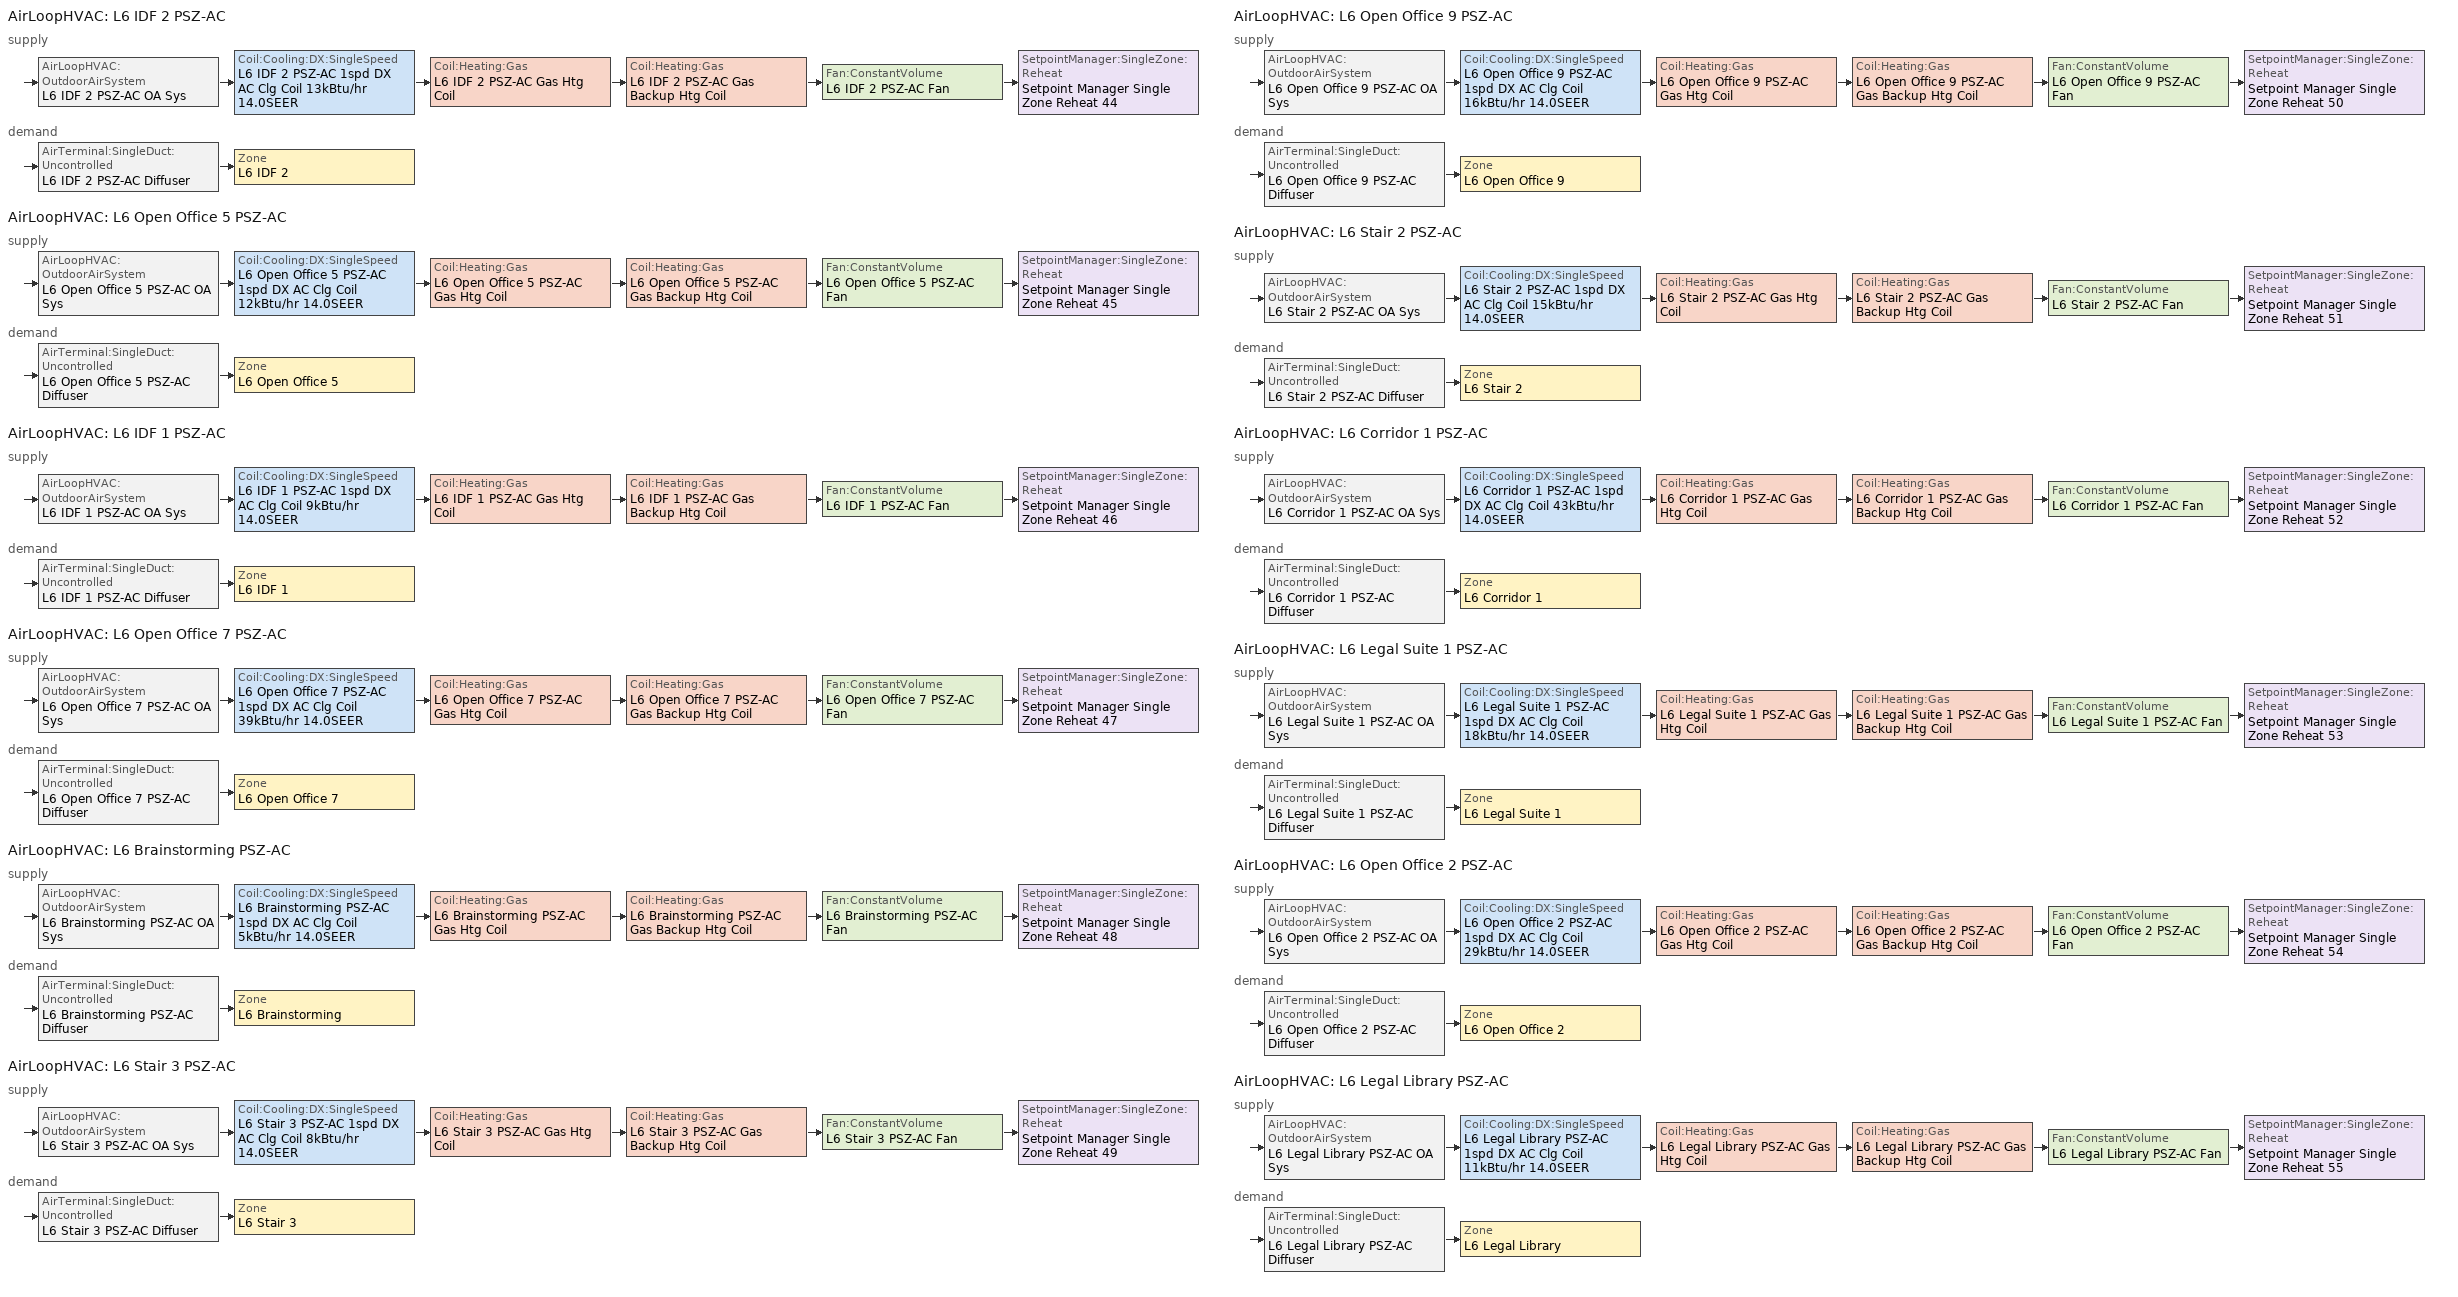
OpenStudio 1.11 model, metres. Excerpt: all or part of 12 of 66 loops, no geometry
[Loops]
AirLoopHVAC 'L6 IDF 2 PSZ-AC'
 supply: AirLoopHVAC:OutdoorAirSystem 'L6 IDF 2 PSZ-AC OA Sys' > Coil:Cooling:DX:SingleSpeed 'L6 IDF 2 PSZ-AC 1spd DX AC Clg Coil 13kBtu/hr 14.0SEER' > Coil:Heating:Gas 'L6 IDF 2 PSZ-AC Gas Htg Coil' > Coil:Heating:Gas 'L6 IDF 2 PSZ-AC Gas Backup Htg Coil' > Fan:ConstantVolume 'L6 IDF 2 PSZ-AC Fan' > SetpointManager:SingleZone:Reheat 'Setpoint Manager Single Zone Reheat 44'
 demand: AirTerminal:SingleDuct:Uncontrolled 'L6 IDF 2 PSZ-AC Diffuser' > Zone 'L6 IDF 2'
AirLoopHVAC 'L6 Open Office 5 PSZ-AC'
 supply: AirLoopHVAC:OutdoorAirSystem 'L6 Open Office 5 PSZ-AC OA Sys' > Coil:Cooling:DX:SingleSpeed 'L6 Open Office 5 PSZ-AC 1spd DX AC Clg Coil 12kBtu/hr 14.0SEER' > Coil:Heating:Gas 'L6 Open Office 5 PSZ-AC Gas Htg Coil' > Coil:Heating:Gas 'L6 Open Office 5 PSZ-AC Gas Backup Htg Coil' > Fan:ConstantVolume 'L6 Open Office 5 PSZ-AC Fan' > SetpointManager:SingleZone:Reheat 'Setpoint Manager Single Zone Reheat 45'
 demand: AirTerminal:SingleDuct:Uncontrolled 'L6 Open Office 5 PSZ-AC Diffuser' > Zone 'L6 Open Office 5'
AirLoopHVAC 'L6 IDF 1 PSZ-AC'
 supply: AirLoopHVAC:OutdoorAirSystem 'L6 IDF 1 PSZ-AC OA Sys' > Coil:Cooling:DX:SingleSpeed 'L6 IDF 1 PSZ-AC 1spd DX AC Clg Coil 9kBtu/hr 14.0SEER' > Coil:Heating:Gas 'L6 IDF 1 PSZ-AC Gas Htg Coil' > Coil:Heating:Gas 'L6 IDF 1 PSZ-AC Gas Backup Htg Coil' > Fan:ConstantVolume 'L6 IDF 1 PSZ-AC Fan' > SetpointManager:SingleZone:Reheat 'Setpoint Manager Single Zone Reheat 46'
 demand: AirTerminal:SingleDuct:Uncontrolled 'L6 IDF 1 PSZ-AC Diffuser' > Zone 'L6 IDF 1'
AirLoopHVAC 'L6 Open Office 7 PSZ-AC'
 supply: AirLoopHVAC:OutdoorAirSystem 'L6 Open Office 7 PSZ-AC OA Sys' > Coil:Cooling:DX:SingleSpeed 'L6 Open Office 7 PSZ-AC 1spd DX AC Clg Coil 39kBtu/hr 14.0SEER' > Coil:Heating:Gas 'L6 Open Office 7 PSZ-AC Gas Htg Coil' > Coil:Heating:Gas 'L6 Open Office 7 PSZ-AC Gas Backup Htg Coil' > Fan:ConstantVolume 'L6 Open Office 7 PSZ-AC Fan' > SetpointManager:SingleZone:Reheat 'Setpoint Manager Single Zone Reheat 47'
 demand: AirTerminal:SingleDuct:Uncontrolled 'L6 Open Office 7 PSZ-AC Diffuser' > Zone 'L6 Open Office 7'
AirLoopHVAC 'L6 Brainstorming PSZ-AC'
 supply: AirLoopHVAC:OutdoorAirSystem 'L6 Brainstorming PSZ-AC OA Sys' > Coil:Cooling:DX:SingleSpeed 'L6 Brainstorming PSZ-AC 1spd DX AC Clg Coil 5kBtu/hr 14.0SEER' > Coil:Heating:Gas 'L6 Brainstorming PSZ-AC Gas Htg Coil' > Coil:Heating:Gas 'L6 Brainstorming PSZ-AC Gas Backup Htg Coil' > Fan:ConstantVolume 'L6 Brainstorming PSZ-AC Fan' > SetpointManager:SingleZone:Reheat 'Setpoint Manager Single Zone Reheat 48'
 demand: AirTerminal:SingleDuct:Uncontrolled 'L6 Brainstorming PSZ-AC Diffuser' > Zone 'L6 Brainstorming'
AirLoopHVAC 'L6 Stair 3 PSZ-AC'
 supply: AirLoopHVAC:OutdoorAirSystem 'L6 Stair 3 PSZ-AC OA Sys' > Coil:Cooling:DX:SingleSpeed 'L6 Stair 3 PSZ-AC 1spd DX AC Clg Coil 8kBtu/hr 14.0SEER' > Coil:Heating:Gas 'L6 Stair 3 PSZ-AC Gas Htg Coil' > Coil:Heating:Gas 'L6 Stair 3 PSZ-AC Gas Backup Htg Coil' > Fan:ConstantVolume 'L6 Stair 3 PSZ-AC Fan' > SetpointManager:SingleZone:Reheat 'Setpoint Manager Single Zone Reheat 49'
 demand: AirTerminal:SingleDuct:Uncontrolled 'L6 Stair 3 PSZ-AC Diffuser' > Zone 'L6 Stair 3'
AirLoopHVAC 'L6 Open Office 9 PSZ-AC'
 supply: AirLoopHVAC:OutdoorAirSystem 'L6 Open Office 9 PSZ-AC OA Sys' > Coil:Cooling:DX:SingleSpeed 'L6 Open Office 9 PSZ-AC 1spd DX AC Clg Coil 16kBtu/hr 14.0SEER' > Coil:Heating:Gas 'L6 Open Office 9 PSZ-AC Gas Htg Coil' > Coil:Heating:Gas 'L6 Open Office 9 PSZ-AC Gas Backup Htg Coil' > Fan:ConstantVolume 'L6 Open Office 9 PSZ-AC Fan' > SetpointManager:SingleZone:Reheat 'Setpoint Manager Single Zone Reheat 50'
 demand: AirTerminal:SingleDuct:Uncontrolled 'L6 Open Office 9 PSZ-AC Diffuser' > Zone 'L6 Open Office 9'
AirLoopHVAC 'L6 Stair 2 PSZ-AC'
 supply: AirLoopHVAC:OutdoorAirSystem 'L6 Stair 2 PSZ-AC OA Sys' > Coil:Cooling:DX:SingleSpeed 'L6 Stair 2 PSZ-AC 1spd DX AC Clg Coil 15kBtu/hr 14.0SEER' > Coil:Heating:Gas 'L6 Stair 2 PSZ-AC Gas Htg Coil' > Coil:Heating:Gas 'L6 Stair 2 PSZ-AC Gas Backup Htg Coil' > Fan:ConstantVolume 'L6 Stair 2 PSZ-AC Fan' > SetpointManager:SingleZone:Reheat 'Setpoint Manager Single Zone Reheat 51'
 demand: AirTerminal:SingleDuct:Uncontrolled 'L6 Stair 2 PSZ-AC Diffuser' > Zone 'L6 Stair 2'
AirLoopHVAC 'L6 Corridor 1 PSZ-AC'
 supply: AirLoopHVAC:OutdoorAirSystem 'L6 Corridor 1 PSZ-AC OA Sys' > Coil:Cooling:DX:SingleSpeed 'L6 Corridor 1 PSZ-AC 1spd DX AC Clg Coil 43kBtu/hr 14.0SEER' > Coil:Heating:Gas 'L6 Corridor 1 PSZ-AC Gas Htg Coil' > Coil:Heating:Gas 'L6 Corridor 1 PSZ-AC Gas Backup Htg Coil' > Fan:ConstantVolume 'L6 Corridor 1 PSZ-AC Fan' > SetpointManager:SingleZone:Reheat 'Setpoint Manager Single Zone Reheat 52'
 demand: AirTerminal:SingleDuct:Uncontrolled 'L6 Corridor 1 PSZ-AC Diffuser' > Zone 'L6 Corridor 1'
AirLoopHVAC 'L6 Legal Suite 1 PSZ-AC'
 supply: AirLoopHVAC:OutdoorAirSystem 'L6 Legal Suite 1 PSZ-AC OA Sys' > Coil:Cooling:DX:SingleSpeed 'L6 Legal Suite 1 PSZ-AC 1spd DX AC Clg Coil 18kBtu/hr 14.0SEER' > Coil:Heating:Gas 'L6 Legal Suite 1 PSZ-AC Gas Htg Coil' > Coil:Heating:Gas 'L6 Legal Suite 1 PSZ-AC Gas Backup Htg Coil' > Fan:ConstantVolume 'L6 Legal Suite 1 PSZ-AC Fan' > SetpointManager:SingleZone:Reheat 'Setpoint Manager Single Zone Reheat 53'
 demand: AirTerminal:SingleDuct:Uncontrolled 'L6 Legal Suite 1 PSZ-AC Diffuser' > Zone 'L6 Legal Suite 1'
AirLoopHVAC 'L6 Open Office 2 PSZ-AC'
 supply: AirLoopHVAC:OutdoorAirSystem 'L6 Open Office 2 PSZ-AC OA Sys' > Coil:Cooling:DX:SingleSpeed 'L6 Open Office 2 PSZ-AC 1spd DX AC Clg Coil 29kBtu/hr 14.0SEER' > Coil:Heating:Gas 'L6 Open Office 2 PSZ-AC Gas Htg Coil' > Coil:Heating:Gas 'L6 Open Office 2 PSZ-AC Gas Backup Htg Coil' > Fan:ConstantVolume 'L6 Open Office 2 PSZ-AC Fan' > SetpointManager:SingleZone:Reheat 'Setpoint Manager Single Zone Reheat 54'
 demand: AirTerminal:SingleDuct:Uncontrolled 'L6 Open Office 2 PSZ-AC Diffuser' > Zone 'L6 Open Office 2'
AirLoopHVAC 'L6 Legal Library PSZ-AC'
 supply: AirLoopHVAC:OutdoorAirSystem 'L6 Legal Library PSZ-AC OA Sys' > Coil:Cooling:DX:SingleSpeed 'L6 Legal Library PSZ-AC 1spd DX AC Clg Coil 11kBtu/hr 14.0SEER' > Coil:Heating:Gas 'L6 Legal Library PSZ-AC Gas Htg Coil' > Coil:Heating:Gas 'L6 Legal Library PSZ-AC Gas Backup Htg Coil' > Fan:ConstantVolume 'L6 Legal Library PSZ-AC Fan' > SetpointManager:SingleZone:Reheat 'Setpoint Manager Single Zone Reheat 55'
 demand: AirTerminal:SingleDuct:Uncontrolled 'L6 Legal Library PSZ-AC Diffuser' > Zone 'L6 Legal Library'
[Sizing:Zone] Zone Cooling Design Supply Air Temperature Input Method=SupplyAirTemperature; Zone Cooling Design Supply Air Temperature {C}=12.8; Zone Cooling Design Supply Air Temperature Difference {deltaC}=11.11; Zone Heating Design Supply Air Temperature Input Method=SupplyAirTemperature; Zone Heating Design Supply Air Temperature {C}=40; Zone Heating Design Supply Air Temperature Difference {deltaC}=11.11; Zone Cooling Design Supply Air Humidity Ratio {kg-H2O/kg-air}=0.0085; Zone Heating Design Supply Air Humidity Ratio {kg-H2O/kg-air}=0.008; Cooling Design Air Flow Method=DesignDay; Heating Design Air Flow Method=DesignDay; Account for Dedicated Outdoor Air System=No; Dedicated Outdoor Air System Control Strategy=NeutralSupplyAir; Dedicated Outdoor Air Low Setpoint Temperature for Design {C}=Autosize; Dedicated Outdoor Air High Setpoint Temperature for Design {C}=Autosize
L6 Open Office 9; L6 Stair 3; L6 IDF 2; L6 Stair 2; L6 IDF 1; L6 Open Office 2; L6 Open Office 5; L6 Brainstorming; L6 Open Office 7; L6 Legal Library; L6 Legal Suite 1; L6 Corridor 1
[Zone equipment]
L6 Open Office 9: L6 Open Office 9 PSZ-AC Diffuser
L6 Stair 3: L6 Stair 3 PSZ-AC Diffuser
L6 IDF 2: L6 IDF 2 PSZ-AC Diffuser
L6 Stair 2: L6 Stair 2 PSZ-AC Diffuser
L6 IDF 1: L6 IDF 1 PSZ-AC Diffuser
L6 Open Office 2: L6 Open Office 2 PSZ-AC Diffuser
L6 Open Office 5: L6 Open Office 5 PSZ-AC Diffuser
L6 Brainstorming: L6 Brainstorming PSZ-AC Diffuser
L6 Open Office 7: L6 Open Office 7 PSZ-AC Diffuser
L6 Legal Library: L6 Legal Library PSZ-AC Diffuser
L6 Legal Suite 1: L6 Legal Suite 1 PSZ-AC Diffuser
L6 Corridor 1: L6 Corridor 1 PSZ-AC Diffuser
[AirLoopHVAC] Design Supply Air Flow Rate {m3/s}=AutoSize
Name | Availability Schedule | Availability Manager
L6 IDF 2 PSZ-AC | Always On Discrete | Availability Manager Night Cycle 51
L6 Open Office 5 PSZ-AC | Always On Discrete | Availability Manager Night Cycle 52
L6 IDF 1 PSZ-AC | Always On Discrete | Availability Manager Night Cycle 53
L6 Open Office 7 PSZ-AC | L6 Open Office 7 PSZ-AC Occ Sch | Availability Manager Night Cycle 54
L6 Brainstorming PSZ-AC | Always On Discrete | Availability Manager Night Cycle 55
L6 Stair 3 PSZ-AC | Always On Discrete | Availability Manager Night Cycle 56
L6 Open Office 9 PSZ-AC | L6 Open Office 9 PSZ-AC Occ Sch | Availability Manager Night Cycle 57
L6 Stair 2 PSZ-AC | L6 Stair 2 PSZ-AC Occ Sch | Availability Manager Night Cycle 58
L6 Corridor 1 PSZ-AC | L6 Corridor 1 PSZ-AC Occ Sch | Availability Manager Night Cycle 59
L6 Legal Suite 1 PSZ-AC | L6 Legal Suite 1 PSZ-AC Occ Sch | Availability Manager Night Cycle 60
L6 Open Office 2 PSZ-AC | L6 Open Office 2 PSZ-AC Occ Sch | Availability Manager Night Cycle 61
L6 Legal Library PSZ-AC | Always On Discrete | Availability Manager Night Cycle 62
[Sizing:System] Type of Load to Size On=Sensible; Design Outdoor Air Flow Rate {m3/s}=Autosize; Minimum System Air Flow Ratio=1; Preheat Design Temperature {C}=7; Preheat Design Humidity Ratio {kg-H2O/kg-Air}=0.008; Precool Design Temperature {C}=12.8; Precool Design Humidity Ratio {kg-H2O/kg-Air}=0.008; Central Cooling Design Supply Air Temperature {C}=12.8; Central Heating Design Supply Air Temperature {C}=40; Sizing Option=Coincident; 100% Outdoor Air in Cooling=No; 100% Outdoor Air in Heating=No; Central Cooling Design Supply Air Humidity Ratio {kg-H2O/kg-Air}=0.0085; Central Heating Design Supply Air Humidity Ratio {kg-H2O/kg-Air}=0.008; Cooling Design Air Flow Method=DesignDay; Cooling Design Air Flow Rate {m3/s}=0; Heating Design Air Flow Method=DesignDay; Heating Design Air Flow Rate {m3/s}=0; System Outdoor Air Method=ZoneSum; Zone Maximum Outdoor Air Fraction=1; Cooling Supply Air Flow Rate Per Floor Area {m3/s-m2}=0.00996765; Cooling Fraction of Autosized Cooling Supply Air Flow Rate=1; Cooling Supply Air Flow Rate Per Unit Cooling Capacity {m3/s-W}=3.94755e-05; Heating Supply Air Flow Rate Per Floor Area {m3/s-m2}=0.00996765; Heating Fraction of Autosized Heating Supply Air Flow Rate=1; Heating Fraction of Autosized Cooling Supply Air Flow Rate=1; Heating Supply Air Flow Rate Per Unit Heating Capacity {m3/s-W}=3.15882e-05; Cooling Design Capacity Method=CoolingDesignCapacity; Cooling Design Capacity {W}=autosize; Cooling Design Capacity Per Floor Area {W/m2}=234.7; Fraction of Autosized Cooling Design Capacity=1; Heating Design Capacity Method=HeatingDesignCapacity; Heating Design Capacity {W}=autosize; Heating Design Capacity Per Floor Area {W/m2}=157; Fraction of Autosized Heating Design Capacity=1; Central Cooling Capacity Control Method=OnOff
L6 IDF 2 PSZ-AC; L6 Open Office 5 PSZ-AC; L6 IDF 1 PSZ-AC; L6 Open Office 7 PSZ-AC; L6 Brainstorming PSZ-AC; L6 Stair 3 PSZ-AC; L6 Open Office 9 PSZ-AC; L6 Stair 2 PSZ-AC; L6 Corridor 1 PSZ-AC; L6 Legal Suite 1 PSZ-AC; L6 Open Office 2 PSZ-AC; L6 Legal Library PSZ-AC
[Controller:OutdoorAir] Minimum Outdoor Air Flow Rate {m3/s}=Autosize; Maximum Outdoor Air Flow Rate {m3/s}=Autosize; Economizer Control Type=NoEconomizer; Economizer Control Action Type=ModulateFlow; Economizer Maximum Limit Dry-Bulb Temperature {C}=23.8889; Economizer Maximum Limit Enthalpy {J/kg}=64000; Economizer Minimum Limit Dry-Bulb Temperature {C}=-100; Lockout Type=NoLockout; Minimum Limit Type=FixedMinimum; Minimum Outdoor Air Schedule=Always On Discrete; High Humidity Control=No; Heat Recovery Bypass Control Type=BypassWhenOAFlowGreaterThanMinimum
Name | Controller Mechanical Ventilation
L6 IDF 2 PSZ-AC OA Sys Controller | Controller Mechanical Ventilation 44
L6 Open Office 5 PSZ-AC OA Sys Controller | Controller Mechanical Ventilation 45
L6 IDF 1 PSZ-AC OA Sys Controller | Controller Mechanical Ventilation 46
L6 Open Office 7 PSZ-AC OA Sys Controller | Controller Mechanical Ventilation 47
L6 Brainstorming PSZ-AC OA Sys Controller | Controller Mechanical Ventilation 48
L6 Stair 3 PSZ-AC OA Sys Controller | Controller Mechanical Ventilation 49
L6 Open Office 9 PSZ-AC OA Sys Controller | Controller Mechanical Ventilation 50
L6 Stair 2 PSZ-AC OA Sys Controller | Controller Mechanical Ventilation 51
L6 Corridor 1 PSZ-AC OA Sys Controller | Controller Mechanical Ventilation 52
L6 Legal Suite 1 PSZ-AC OA Sys Controller | Controller Mechanical Ventilation 53
L6 Open Office 2 PSZ-AC OA Sys Controller | Controller Mechanical Ventilation 54
L6 Legal Library PSZ-AC OA Sys Controller | Controller Mechanical Ventilation 55
[Controller:MechanicalVentilation] Availability Schedule=Always On Discrete; System Outdoor Air Method=ZoneSum
Controller Mechanical Ventilation 44; Controller Mechanical Ventilation 45; Controller Mechanical Ventilation 46; Controller Mechanical Ventilation 47; Controller Mechanical Ventilation 48; Controller Mechanical Ventilation 49; Controller Mechanical Ventilation 50; Controller Mechanical Ventilation 51; Controller Mechanical Ventilation 52; Controller Mechanical Ventilation 53; Controller Mechanical Ventilation 54; Controller Mechanical Ventilation 55
[AirLoopHVAC:OutdoorAirSystem]
Name | Controller
L6 IDF 2 PSZ-AC OA Sys | L6 IDF 2 PSZ-AC OA Sys Controller
L6 Open Office 5 PSZ-AC OA Sys | L6 Open Office 5 PSZ-AC OA Sys Controller
L6 IDF 1 PSZ-AC OA Sys | L6 IDF 1 PSZ-AC OA Sys Controller
L6 Open Office 7 PSZ-AC OA Sys | L6 Open Office 7 PSZ-AC OA Sys Controller
L6 Brainstorming PSZ-AC OA Sys | L6 Brainstorming PSZ-AC OA Sys Controller
L6 Stair 3 PSZ-AC OA Sys | L6 Stair 3 PSZ-AC OA Sys Controller
L6 Open Office 9 PSZ-AC OA Sys | L6 Open Office 9 PSZ-AC OA Sys Controller
L6 Stair 2 PSZ-AC OA Sys | L6 Stair 2 PSZ-AC OA Sys Controller
L6 Corridor 1 PSZ-AC OA Sys | L6 Corridor 1 PSZ-AC OA Sys Controller
L6 Legal Suite 1 PSZ-AC OA Sys | L6 Legal Suite 1 PSZ-AC OA Sys Controller
L6 Open Office 2 PSZ-AC OA Sys | L6 Open Office 2 PSZ-AC OA Sys Controller
L6 Legal Library PSZ-AC OA Sys | L6 Legal Library PSZ-AC OA Sys Controller
[AvailabilityManager:NightCycle] Control Type=CycleOnAny; Thermostat Tolerance {deltaC}=1; Cycling Run Time {s}=3600
Availability Manager Night Cycle 51; Availability Manager Night Cycle 52; Availability Manager Night Cycle 53; Availability Manager Night Cycle 54; Availability Manager Night Cycle 55; Availability Manager Night Cycle 56; Availability Manager Night Cycle 57; Availability Manager Night Cycle 58; Availability Manager Night Cycle 59; Availability Manager Night Cycle 60; Availability Manager Night Cycle 61; Availability Manager Night Cycle 62
[SetpointManager:SingleZone:Reheat] Minimum Supply Air Temperature {C}=10; Maximum Supply Air Temperature {C}=50
Name | Control Zone
Setpoint Manager Single Zone Reheat 44 | L6 IDF 2
Setpoint Manager Single Zone Reheat 45 | L6 Open Office 5
Setpoint Manager Single Zone Reheat 46 | L6 IDF 1
Setpoint Manager Single Zone Reheat 47 | L6 Open Office 7
Setpoint Manager Single Zone Reheat 48 | L6 Brainstorming
Setpoint Manager Single Zone Reheat 49 | L6 Stair 3
Setpoint Manager Single Zone Reheat 50 | L6 Open Office 9
Setpoint Manager Single Zone Reheat 51 | L6 Stair 2
Setpoint Manager Single Zone Reheat 52 | L6 Corridor 1
Setpoint Manager Single Zone Reheat 53 | L6 Legal Suite 1
Setpoint Manager Single Zone Reheat 54 | L6 Open Office 2
Setpoint Manager Single Zone Reheat 55 | L6 Legal Library
[Fan:ConstantVolume] Availability Schedule=Always On Discrete; Pressure Rise {Pa}=891.506; Maximum Flow Rate {m3/s}=AutoSize
Name | Fan Efficiency | Motor Efficiency
L6 IDF 2 PSZ-AC Fan; L6 Open Office 5 PSZ-AC Fan; L6 IDF 1 PSZ-AC Fan; L6 Brainstorming PSZ-AC Fan; L6 Stair 3 PSZ-AC Fan; L6 Open Office 9 PSZ-AC Fan; L6 Stair 2 PSZ-AC Fan; L6 Legal Suite 1 PSZ-AC Fan; L6 Legal Library PSZ-AC Fan | 0.42 | 0.7
L6 Open Office 7 PSZ-AC Fan; L6 Open Office 2 PSZ-AC Fan | 0.513 | 0.855
L6 Corridor 1 PSZ-AC Fan | 0.519 | 0.865
[Coil:Heating:Gas] Availability Schedule=Always On Discrete; Gas Burner Efficiency=0.8; Nominal Capacity {W}=AutoSize; Parasitic Electric Load {W}=0; Parasitic Gas Load {W}=0
L6 IDF 2 PSZ-AC Gas Htg Coil; L6 IDF 2 PSZ-AC Gas Backup Htg Coil; L6 Open Office 5 PSZ-AC Gas Htg Coil; L6 Open Office 5 PSZ-AC Gas Backup Htg Coil; L6 IDF 1 PSZ-AC Gas Htg Coil; L6 IDF 1 PSZ-AC Gas Backup Htg Coil; L6 Open Office 7 PSZ-AC Gas Htg Coil; L6 Open Office 7 PSZ-AC Gas Backup Htg Coil; L6 Brainstorming PSZ-AC Gas Htg Coil; L6 Brainstorming PSZ-AC Gas Backup Htg Coil; L6 Stair 3 PSZ-AC Gas Htg Coil; L6 Stair 3 PSZ-AC Gas Backup Htg Coil; L6 Open Office 9 PSZ-AC Gas Htg Coil; L6 Open Office 9 PSZ-AC Gas Backup Htg Coil; L6 Stair 2 PSZ-AC Gas Htg Coil; L6 Stair 2 PSZ-AC Gas Backup Htg Coil; L6 Corridor 1 PSZ-AC Gas Htg Coil; L6 Corridor 1 PSZ-AC Gas Backup Htg Coil; L6 Legal Suite 1 PSZ-AC Gas Htg Coil; L6 Legal Suite 1 PSZ-AC Gas Backup Htg Coil; L6 Open Office 2 PSZ-AC Gas Htg Coil; L6 Open Office 2 PSZ-AC Gas Backup Htg Coil; L6 Legal Library PSZ-AC Gas Htg Coil; L6 Legal Library PSZ-AC Gas Backup Htg Coil
[Coil:Cooling:DX:SingleSpeed] Availability Schedule=Always On Discrete; Rated Total Cooling Capacity {W}=autosize; Rated Sensible Heat Ratio=autosize; Rated COP {W/W}=4.11713; Rated Air Flow Rate {m3/s}=autosize; Rated Evaporator Fan Power Per Volume Flow Rate {W/(m3/s)}=773.3; Condenser Type=AirCooled; Evaporative Condenser Effectiveness=0; Evaporative Condenser Air Flow Rate {m3/s}=Autosize; Evaporative Condenser Pump Rated Power Consumption {W}=Autosize; Crankcase Heater Capacity {W}=0; Maximum Outdoor Dry-Bulb Temperature for Crankcase Heater Operation {C}=0; Basin Heater Capacity {W/K}=0; Basin Heater Setpoint Temperature {C}=10
Name | Total Cooling Capacity Function of Temperature Curve | Total Cooling Capacity Function of Flow Fraction Curve | Energy Input Ratio Function of Temperature Curve | Energy Input Ratio Function of Flow Fraction Curve | Part Load Fraction Correlation Curve
L6 IDF 2 PSZ-AC 1spd DX AC Clg Coil 13kBtu/hr 14.0SEER | CoilClgDXQRatio_fTwbToadbSI 47 | CoilClgDXDblQRatio_fCFMRatio 47 | CoilClgDXSEER13EER11EIRRatio_fTwbToadbSI 45 | CoilClgDXDblEIRRatio_fCFMRatio 47 | CoilClgDXSEEREIRRatio_fQFrac 45
L6 Open Office 5 PSZ-AC 1spd DX AC Clg Coil 12kBtu/hr 14.0SEER | CoilClgDXQRatio_fTwbToadbSI 51 | CoilClgDXDblQRatio_fCFMRatio 51 | CoilClgDXSEER13EER11EIRRatio_fTwbToadbSI 49 | CoilClgDXDblEIRRatio_fCFMRatio 51 | CoilClgDXSEEREIRRatio_fQFrac 49
L6 IDF 1 PSZ-AC 1spd DX AC Clg Coil 9kBtu/hr 14.0SEER | CoilClgDXQRatio_fTwbToadbSI 46 | CoilClgDXDblQRatio_fCFMRatio 46 | CoilClgDXSEER13EER11EIRRatio_fTwbToadbSI 44 | CoilClgDXDblEIRRatio_fCFMRatio 46 | CoilClgDXSEEREIRRatio_fQFrac 44
L6 Open Office 7 PSZ-AC 1spd DX AC Clg Coil 39kBtu/hr 14.0SEER | CoilClgDXQRatio_fTwbToadbSI 52 | CoilClgDXDblQRatio_fCFMRatio 52 | CoilClgDXSEER13EER11EIRRatio_fTwbToadbSI 50 | CoilClgDXDblEIRRatio_fCFMRatio 52 | CoilClgDXSEEREIRRatio_fQFrac 50
L6 Brainstorming PSZ-AC 1spd DX AC Clg Coil 5kBtu/hr 14.0SEER | CoilClgDXQRatio_fTwbToadbSI 43 | CoilClgDXDblQRatio_fCFMRatio 43 | CoilClgDXSEER13EER11EIRRatio_fTwbToadbSI 41 | CoilClgDXDblEIRRatio_fCFMRatio 43 | CoilClgDXSEEREIRRatio_fQFrac 41
L6 Stair 3 PSZ-AC 1spd DX AC Clg Coil 8kBtu/hr 14.0SEER | CoilClgDXQRatio_fTwbToadbSI 55 | CoilClgDXDblQRatio_fCFMRatio 55 | CoilClgDXSEER13EER11EIRRatio_fTwbToadbSI 53 | CoilClgDXDblEIRRatio_fCFMRatio 55 | CoilClgDXSEEREIRRatio_fQFrac 53
L6 Open Office 9 PSZ-AC 1spd DX AC Clg Coil 16kBtu/hr 14.0SEER | CoilClgDXQRatio_fTwbToadbSI 53 | CoilClgDXDblQRatio_fCFMRatio 53 | CoilClgDXSEER13EER11EIRRatio_fTwbToadbSI 51 | CoilClgDXDblEIRRatio_fCFMRatio 53 | CoilClgDXSEEREIRRatio_fQFrac 51
L6 Stair 2 PSZ-AC 1spd DX AC Clg Coil 15kBtu/hr 14.0SEER | CoilClgDXQRatio_fTwbToadbSI 54 | CoilClgDXDblQRatio_fCFMRatio 54 | CoilClgDXSEER13EER11EIRRatio_fTwbToadbSI 52 | CoilClgDXDblEIRRatio_fCFMRatio 54 | CoilClgDXSEEREIRRatio_fQFrac 52
L6 Corridor 1 PSZ-AC 1spd DX AC Clg Coil 43kBtu/hr 14.0SEER | CoilClgDXQRatio_fTwbToadbSI 45 | CoilClgDXDblQRatio_fCFMRatio 45 | CoilClgDXSEER13EER11EIRRatio_fTwbToadbSI 43 | CoilClgDXDblEIRRatio_fCFMRatio 45 | CoilClgDXSEEREIRRatio_fQFrac 43
L6 Legal Suite 1 PSZ-AC 1spd DX AC Clg Coil 18kBtu/hr 14.0SEER | CoilClgDXQRatio_fTwbToadbSI 49 | CoilClgDXDblQRatio_fCFMRatio 49 | CoilClgDXSEER13EER11EIRRatio_fTwbToadbSI 47 | CoilClgDXDblEIRRatio_fCFMRatio 49 | CoilClgDXSEEREIRRatio_fQFrac 47
L6 Open Office 2 PSZ-AC 1spd DX AC Clg Coil 29kBtu/hr 14.0SEER | CoilClgDXQRatio_fTwbToadbSI 50 | CoilClgDXDblQRatio_fCFMRatio 50 | CoilClgDXSEER13EER11EIRRatio_fTwbToadbSI 48 | CoilClgDXDblEIRRatio_fCFMRatio 50 | CoilClgDXSEEREIRRatio_fQFrac 48
L6 Legal Library PSZ-AC 1spd DX AC Clg Coil 11kBtu/hr 14.0SEER | CoilClgDXQRatio_fTwbToadbSI 48 | CoilClgDXDblQRatio_fCFMRatio 48 | CoilClgDXSEER13EER11EIRRatio_fTwbToadbSI 46 | CoilClgDXDblEIRRatio_fCFMRatio 48 | CoilClgDXSEEREIRRatio_fQFrac 46
[AirTerminal:SingleDuct:Uncontrolled] Availability Schedule=Always On Discrete; Maximum Air Flow Rate {m3/s}=AutoSize
L6 IDF 2 PSZ-AC Diffuser; L6 Open Office 5 PSZ-AC Diffuser; L6 IDF 1 PSZ-AC Diffuser; L6 Open Office 7 PSZ-AC Diffuser; L6 Brainstorming PSZ-AC Diffuser; L6 Stair 3 PSZ-AC Diffuser; L6 Open Office 9 PSZ-AC Diffuser; L6 Stair 2 PSZ-AC Diffuser; L6 Corridor 1 PSZ-AC Diffuser; L6 Legal Suite 1 PSZ-AC Diffuser; L6 Open Office 2 PSZ-AC Diffuser; L6 Legal Library PSZ-AC Diffuser
[Schedule:Ruleset]
Name | Default Day Schedule | Summer Design Day Schedule | Winter Design Day Schedule
L6 Corridor 1 PSZ-AC Occ Sch | L6 Corridor 1 PSZ-AC Occ Sch Default | L6 Corridor 1 PSZ-AC Occ Sch Summer Design Day | L6 Corridor 1 PSZ-AC Occ Sch Winter Design Day
L6 Legal Suite 1 PSZ-AC Occ Sch | L6 Legal Suite 1 PSZ-AC Occ Sch Default | L6 Legal Suite 1 PSZ-AC Occ Sch Summer Design Day | L6 Legal Suite 1 PSZ-AC Occ Sch Winter Design Day
L6 Open Office 2 PSZ-AC Occ Sch | L6 Open Office 2 PSZ-AC Occ Sch Default | L6 Open Office 2 PSZ-AC Occ Sch Summer Design Day | L6 Open Office 2 PSZ-AC Occ Sch Winter Design Day
L6 Open Office 7 PSZ-AC Occ Sch | L6 Open Office 7 PSZ-AC Occ Sch Default | L6 Open Office 7 PSZ-AC Occ Sch Summer Design Day | L6 Open Office 7 PSZ-AC Occ Sch Winter Design Day
L6 Open Office 9 PSZ-AC Occ Sch | L6 Open Office 9 PSZ-AC Occ Sch Default | L6 Open Office 9 PSZ-AC Occ Sch Summer Design Day | L6 Open Office 9 PSZ-AC Occ Sch Winter Design Day
L6 Stair 2 PSZ-AC Occ Sch | L6 Stair 2 PSZ-AC Occ Sch Default | L6 Stair 2 PSZ-AC Occ Sch Summer Design Day | L6 Stair 2 PSZ-AC Occ Sch Winter Design Day
[Schedule:Day]
L6 Corridor 1 PSZ-AC Occ Sch Default; L6 Corridor 1 PSZ-AC Occ Sch Winter Design Day; L6 Corridor 1 PSZ-AC Occ Sch Summer Design Day; L6 Legal Suite 1 PSZ-AC Occ Sch Default; L6 Legal Suite 1 PSZ-AC Occ Sch Winter Design Day; L6 Legal Suite 1 PSZ-AC Occ Sch Summer Design Day; L6 Open Office 2 PSZ-AC Occ Sch Default; L6 Open Office 2 PSZ-AC Occ Sch Winter Design Day; L6 Open Office 2 PSZ-AC Occ Sch Summer Design Day; L6 Open Office 7 PSZ-AC Occ Sch Default; L6 Open Office 7 PSZ-AC Occ Sch Winter Design Day; L6 Open Office 7 PSZ-AC Occ Sch Summer Design Day; L6 Open Office 9 PSZ-AC Occ Sch Default; L6 Open Office 9 PSZ-AC Occ Sch Winter Design Day; L6 Open Office 9 PSZ-AC Occ Sch Summer Design Day; L6 Stair 2 PSZ-AC Occ Sch Default; L6 Stair 2 PSZ-AC Occ Sch Winter Design Day; L6 Stair 2 PSZ-AC Occ Sch Summer Design Day: 24, 0, 1
L6 Corridor 1 PSZ-AC Occ Sch Monday; L6 Corridor 1 PSZ-AC Occ Sch Tuesday; L6 Corridor 1 PSZ-AC Occ Sch Wednesday; L6 Corridor 1 PSZ-AC Occ Sch Thursday; L6 Corridor 1 PSZ-AC Occ Sch Friday; L6 Legal Suite 1 PSZ-AC Occ Sch Monday; L6 Legal Suite 1 PSZ-AC Occ Sch Tuesday; L6 Legal Suite 1 PSZ-AC Occ Sch Wednesday; L6 Legal Suite 1 PSZ-AC Occ Sch Thursday; L6 Legal Suite 1 PSZ-AC Occ Sch Friday; L6 Open Office 2 PSZ-AC Occ Sch Monday; L6 Open Office 2 PSZ-AC Occ Sch Tuesday; L6 Open Office 2 PSZ-AC Occ Sch Wednesday; L6 Open Office 2 PSZ-AC Occ Sch Thursday; L6 Open Office 2 PSZ-AC Occ Sch Friday; L6 Open Office 7 PSZ-AC Occ Sch Monday; L6 Open Office 7 PSZ-AC Occ Sch Tuesday; L6 Open Office 7 PSZ-AC Occ Sch Wednesday; L6 Open Office 7 PSZ-AC Occ Sch Thursday; L6 Open Office 7 PSZ-AC Occ Sch Friday; L6 Open Office 9 PSZ-AC Occ Sch Monday; L6 Open Office 9 PSZ-AC Occ Sch Tuesday; L6 Open Office 9 PSZ-AC Occ Sch Wednesday; L6 Open Office 9 PSZ-AC Occ Sch Thursday; L6 Open Office 9 PSZ-AC Occ Sch Friday: 7, 0, 0, 18, 0, 1, 24, 0, 0
L6 Corridor 1 PSZ-AC Occ Sch Saturday; L6 Corridor 1 PSZ-AC Occ Sch Sunday; L6 Legal Suite 1 PSZ-AC Occ Sch Saturday; L6 Legal Suite 1 PSZ-AC Occ Sch Sunday; L6 Open Office 2 PSZ-AC Occ Sch Saturday; L6 Open Office 2 PSZ-AC Occ Sch Sunday; L6 Open Office 7 PSZ-AC Occ Sch Saturday; L6 Open Office 7 PSZ-AC Occ Sch Sunday; L6 Open Office 9 PSZ-AC Occ Sch Saturday; L6 Open Office 9 PSZ-AC Occ Sch Sunday; L6 Stair 2 PSZ-AC Occ Sch Monday; L6 Stair 2 PSZ-AC Occ Sch Tuesday; L6 Stair 2 PSZ-AC Occ Sch Wednesday; L6 Stair 2 PSZ-AC Occ Sch Thursday; L6 Stair 2 PSZ-AC Occ Sch Friday; L6 Stair 2 PSZ-AC Occ Sch Saturday; L6 Stair 2 PSZ-AC Occ Sch Sunday: 24, 0, 0
[Schedule:Rule] Date Specification Type=DateRange; Start Month=1; Start Day=1; End Month=12
Name | Schedule Ruleset | Rule Order | Day Schedule | Apply Monday | End Day | Apply Tuesday | Apply Wednesday | Apply Thursday | Apply Friday | Apply Saturday | Apply Sunday
L6 Corridor 1 PSZ-AC Occ Sch Monday Rule | L6 Corridor 1 PSZ-AC Occ Sch | 6 | L6 Corridor 1 PSZ-AC Occ Sch Monday | Yes | 25
L6 Corridor 1 PSZ-AC Occ Sch Tuesday Rule | L6 Corridor 1 PSZ-AC Occ Sch | 5 | L6 Corridor 1 PSZ-AC Occ Sch Tuesday |  | 26 | Yes
L6 Corridor 1 PSZ-AC Occ Sch Wednesday Rule | L6 Corridor 1 PSZ-AC Occ Sch | 4 | L6 Corridor 1 PSZ-AC Occ Sch Wednesday |  | 27 |  | Yes
L6 Corridor 1 PSZ-AC Occ Sch Thursday Rule | L6 Corridor 1 PSZ-AC Occ Sch | 3 | L6 Corridor 1 PSZ-AC Occ Sch Thursday |  | 28 |  |  | Yes
L6 Corridor 1 PSZ-AC Occ Sch Friday Rule | L6 Corridor 1 PSZ-AC Occ Sch | 2 | L6 Corridor 1 PSZ-AC Occ Sch Friday |  | 29 |  |  |  | Yes
L6 Corridor 1 PSZ-AC Occ Sch Saturday Rule | L6 Corridor 1 PSZ-AC Occ Sch | 1 | L6 Corridor 1 PSZ-AC Occ Sch Saturday |  | 30 |  |  |  |  | Yes
L6 Corridor 1 PSZ-AC Occ Sch Sunday Rule | L6 Corridor 1 PSZ-AC Occ Sch | 0 | L6 Corridor 1 PSZ-AC Occ Sch Sunday |  | 31 |  |  |  |  |  | Yes
L6 Legal Suite 1 PSZ-AC Occ Sch Monday Rule | L6 Legal Suite 1 PSZ-AC Occ Sch | 6 | L6 Legal Suite 1 PSZ-AC Occ Sch Monday | Yes | 25
L6 Legal Suite 1 PSZ-AC Occ Sch Tuesday Rule | L6 Legal Suite 1 PSZ-AC Occ Sch | 5 | L6 Legal Suite 1 PSZ-AC Occ Sch Tuesday |  | 26 | Yes
L6 Legal Suite 1 PSZ-AC Occ Sch Wednesday Rule | L6 Legal Suite 1 PSZ-AC Occ Sch | 4 | L6 Legal Suite 1 PSZ-AC Occ Sch Wednesday |  | 27 |  | Yes
L6 Legal Suite 1 PSZ-AC Occ Sch Thursday Rule | L6 Legal Suite 1 PSZ-AC Occ Sch | 3 | L6 Legal Suite 1 PSZ-AC Occ Sch Thursday |  | 28 |  |  | Yes
L6 Legal Suite 1 PSZ-AC Occ Sch Friday Rule | L6 Legal Suite 1 PSZ-AC Occ Sch | 2 | L6 Legal Suite 1 PSZ-AC Occ Sch Friday |  | 29 |  |  |  | Yes
L6 Legal Suite 1 PSZ-AC Occ Sch Saturday Rule | L6 Legal Suite 1 PSZ-AC Occ Sch | 1 | L6 Legal Suite 1 PSZ-AC Occ Sch Saturday |  | 30 |  |  |  |  | Yes
L6 Legal Suite 1 PSZ-AC Occ Sch Sunday Rule | L6 Legal Suite 1 PSZ-AC Occ Sch | 0 | L6 Legal Suite 1 PSZ-AC Occ Sch Sunday |  | 31 |  |  |  |  |  | Yes
L6 Open Office 2 PSZ-AC Occ Sch Monday Rule | L6 Open Office 2 PSZ-AC Occ Sch | 6 | L6 Open Office 2 PSZ-AC Occ Sch Monday | Yes | 25
L6 Open Office 2 PSZ-AC Occ Sch Tuesday Rule | L6 Open Office 2 PSZ-AC Occ Sch | 5 | L6 Open Office 2 PSZ-AC Occ Sch Tuesday |  | 26 | Yes
L6 Open Office 2 PSZ-AC Occ Sch Wednesday Rule | L6 Open Office 2 PSZ-AC Occ Sch | 4 | L6 Open Office 2 PSZ-AC Occ Sch Wednesday |  | 27 |  | Yes
L6 Open Office 2 PSZ-AC Occ Sch Thursday Rule | L6 Open Office 2 PSZ-AC Occ Sch | 3 | L6 Open Office 2 PSZ-AC Occ Sch Thursday |  | 28 |  |  | Yes
L6 Open Office 2 PSZ-AC Occ Sch Friday Rule | L6 Open Office 2 PSZ-AC Occ Sch | 2 | L6 Open Office 2 PSZ-AC Occ Sch Friday |  | 29 |  |  |  | Yes
L6 Open Office 2 PSZ-AC Occ Sch Saturday Rule | L6 Open Office 2 PSZ-AC Occ Sch | 1 | L6 Open Office 2 PSZ-AC Occ Sch Saturday |  | 30 |  |  |  |  | Yes
L6 Open Office 2 PSZ-AC Occ Sch Sunday Rule | L6 Open Office 2 PSZ-AC Occ Sch | 0 | L6 Open Office 2 PSZ-AC Occ Sch Sunday |  | 31 |  |  |  |  |  | Yes
L6 Open Office 7 PSZ-AC Occ Sch Monday Rule | L6 Open Office 7 PSZ-AC Occ Sch | 6 | L6 Open Office 7 PSZ-AC Occ Sch Monday | Yes | 25
L6 Open Office 7 PSZ-AC Occ Sch Tuesday Rule | L6 Open Office 7 PSZ-AC Occ Sch | 5 | L6 Open Office 7 PSZ-AC Occ Sch Tuesday |  | 26 | Yes
L6 Open Office 7 PSZ-AC Occ Sch Wednesday Rule | L6 Open Office 7 PSZ-AC Occ Sch | 4 | L6 Open Office 7 PSZ-AC Occ Sch Wednesday |  | 27 |  | Yes
L6 Open Office 7 PSZ-AC Occ Sch Thursday Rule | L6 Open Office 7 PSZ-AC Occ Sch | 3 | L6 Open Office 7 PSZ-AC Occ Sch Thursday |  | 28 |  |  | Yes
L6 Open Office 7 PSZ-AC Occ Sch Friday Rule | L6 Open Office 7 PSZ-AC Occ Sch | 2 | L6 Open Office 7 PSZ-AC Occ Sch Friday |  | 29 |  |  |  | Yes
L6 Open Office 7 PSZ-AC Occ Sch Saturday Rule | L6 Open Office 7 PSZ-AC Occ Sch | 1 | L6 Open Office 7 PSZ-AC Occ Sch Saturday |  | 30 |  |  |  |  | Yes
L6 Open Office 7 PSZ-AC Occ Sch Sunday Rule | L6 Open Office 7 PSZ-AC Occ Sch | 0 | L6 Open Office 7 PSZ-AC Occ Sch Sunday |  | 31 |  |  |  |  |  | Yes
L6 Open Office 9 PSZ-AC Occ Sch Monday Rule | L6 Open Office 9 PSZ-AC Occ Sch | 6 | L6 Open Office 9 PSZ-AC Occ Sch Monday | Yes | 25
L6 Open Office 9 PSZ-AC Occ Sch Tuesday Rule | L6 Open Office 9 PSZ-AC Occ Sch | 5 | L6 Open Office 9 PSZ-AC Occ Sch Tuesday |  | 26 | Yes
L6 Open Office 9 PSZ-AC Occ Sch Wednesday Rule | L6 Open Office 9 PSZ-AC Occ Sch | 4 | L6 Open Office 9 PSZ-AC Occ Sch Wednesday |  | 27 |  | Yes
L6 Open Office 9 PSZ-AC Occ Sch Thursday Rule | L6 Open Office 9 PSZ-AC Occ Sch | 3 | L6 Open Office 9 PSZ-AC Occ Sch Thursday |  | 28 |  |  | Yes
L6 Open Office 9 PSZ-AC Occ Sch Friday Rule | L6 Open Office 9 PSZ-AC Occ Sch | 2 | L6 Open Office 9 PSZ-AC Occ Sch Friday |  | 29 |  |  |  | Yes
L6 Open Office 9 PSZ-AC Occ Sch Saturday Rule | L6 Open Office 9 PSZ-AC Occ Sch | 1 | L6 Open Office 9 PSZ-AC Occ Sch Saturday |  | 30 |  |  |  |  | Yes
L6 Open Office 9 PSZ-AC Occ Sch Sunday Rule | L6 Open Office 9 PSZ-AC Occ Sch | 0 | L6 Open Office 9 PSZ-AC Occ Sch Sunday |  | 31 |  |  |  |  |  | Yes
L6 Stair 2 PSZ-AC Occ Sch Monday Rule | L6 Stair 2 PSZ-AC Occ Sch | 6 | L6 Stair 2 PSZ-AC Occ Sch Monday | Yes | 25
L6 Stair 2 PSZ-AC Occ Sch Tuesday Rule | L6 Stair 2 PSZ-AC Occ Sch | 5 | L6 Stair 2 PSZ-AC Occ Sch Tuesday |  | 26 | Yes
L6 Stair 2 PSZ-AC Occ Sch Wednesday Rule | L6 Stair 2 PSZ-AC Occ Sch | 4 | L6 Stair 2 PSZ-AC Occ Sch Wednesday |  | 27 |  | Yes
L6 Stair 2 PSZ-AC Occ Sch Thursday Rule | L6 Stair 2 PSZ-AC Occ Sch | 3 | L6 Stair 2 PSZ-AC Occ Sch Thursday |  | 28 |  |  | Yes
L6 Stair 2 PSZ-AC Occ Sch Friday Rule | L6 Stair 2 PSZ-AC Occ Sch | 2 | L6 Stair 2 PSZ-AC Occ Sch Friday |  | 29 |  |  |  | Yes
L6 Stair 2 PSZ-AC Occ Sch Saturday Rule | L6 Stair 2 PSZ-AC Occ Sch | 1 | L6 Stair 2 PSZ-AC Occ Sch Saturday |  | 30 |  |  |  |  | Yes
L6 Stair 2 PSZ-AC Occ Sch Sunday Rule | L6 Stair 2 PSZ-AC Occ Sch | 0 | L6 Stair 2 PSZ-AC Occ Sch Sunday |  | 31 |  |  |  |  |  | Yes
[Curve:Biquadratic] Minimum Value of x=13.89; Maximum Value of x=25; Minimum Value of y=23.89; Maximum Value of y=46.11
Name | Coefficient1 Constant | Coefficient2 x | Coefficient3 x**2 | Coefficient4 y | Coefficient5 y**2 | Coefficient6 x*y | Minimum Curve Output | Maximum Curve Output
CoilClgDXQRatio_fTwbToadbSI 43; CoilClgDXQRatio_fTwbToadbSI 45; CoilClgDXQRatio_fTwbToadbSI 46; CoilClgDXQRatio_fTwbToadbSI 47; CoilClgDXQRatio_fTwbToadbSI 48; CoilClgDXQRatio_fTwbToadbSI 49; CoilClgDXQRatio_fTwbToadbSI 50; CoilClgDXQRatio_fTwbToadbSI 51; CoilClgDXQRatio_fTwbToadbSI 52; CoilClgDXQRatio_fTwbToadbSI 53; CoilClgDXQRatio_fTwbToadbSI 54; CoilClgDXQRatio_fTwbToadbSI 55 | 0.86779 | 0.014245 | 0.000554 | -0.007569 | 3.2e-005 | -0.000191 | 0.77 | 1.29
CoilClgDXSEER13EER11EIRRatio_fTwbToadbSI 41; CoilClgDXSEER13EER11EIRRatio_fTwbToadbSI 43; CoilClgDXSEER13EER11EIRRatio_fTwbToadbSI 44; CoilClgDXSEER13EER11EIRRatio_fTwbToadbSI 45; CoilClgDXSEER13EER11EIRRatio_fTwbToadbSI 46; CoilClgDXSEER13EER11EIRRatio_fTwbToadbSI 47; CoilClgDXSEER13EER11EIRRatio_fTwbToadbSI 48; CoilClgDXSEER13EER11EIRRatio_fTwbToadbSI 49; CoilClgDXSEER13EER11EIRRatio_fTwbToadbSI 50; CoilClgDXSEER13EER11EIRRatio_fTwbToadbSI 51; CoilClgDXSEER13EER11EIRRatio_fTwbToadbSI 52; CoilClgDXSEER13EER11EIRRatio_fTwbToadbSI 53 | -0.199992 | -0.035686 | 0.000787 | 0.074834 | -0.000516 | -0.000573 | 0.55 | 1.44
[Schedule:Constant]
Always On Discrete: Value=1
[Curve:Cubic]
Name | Coefficient1 Constant | Coefficient2 x | Coefficient3 x**2 | Coefficient4 x**3 | Minimum Value of x | Maximum Value of x | Minimum Curve Output | Maximum Curve Output
CoilClgDXDblQRatio_fCFMRatio 43; CoilClgDXDblQRatio_fCFMRatio 45; CoilClgDXDblQRatio_fCFMRatio 46; CoilClgDXDblQRatio_fCFMRatio 47; CoilClgDXDblQRatio_fCFMRatio 48; CoilClgDXDblQRatio_fCFMRatio 49; CoilClgDXDblQRatio_fCFMRatio 50; CoilClgDXDblQRatio_fCFMRatio 51; CoilClgDXDblQRatio_fCFMRatio 52; CoilClgDXDblQRatio_fCFMRatio 53; CoilClgDXDblQRatio_fCFMRatio 54; CoilClgDXDblQRatio_fCFMRatio 55 | 0.472786 | 1.243342 | -1.03871 | 0.322578 | -100 | 100 | 0.47
CoilClgDXDblEIRRatio_fCFMRatio 43; CoilClgDXDblEIRRatio_fCFMRatio 45; CoilClgDXDblEIRRatio_fCFMRatio 46; CoilClgDXDblEIRRatio_fCFMRatio 47; CoilClgDXDblEIRRatio_fCFMRatio 48; CoilClgDXDblEIRRatio_fCFMRatio 49; CoilClgDXDblEIRRatio_fCFMRatio 50; CoilClgDXDblEIRRatio_fCFMRatio 51; CoilClgDXDblEIRRatio_fCFMRatio 52; CoilClgDXDblEIRRatio_fCFMRatio 53; CoilClgDXDblEIRRatio_fCFMRatio 54; CoilClgDXDblEIRRatio_fCFMRatio 55 | 1.007948 | 0.345441 | -0.692289 | 0.338899 | 0 | 1
CoilClgDXSEEREIRRatio_fQFrac 41; CoilClgDXSEEREIRRatio_fQFrac 43; CoilClgDXSEEREIRRatio_fQFrac 44; CoilClgDXSEEREIRRatio_fQFrac 45; CoilClgDXSEEREIRRatio_fQFrac 46; CoilClgDXSEEREIRRatio_fQFrac 47; CoilClgDXSEEREIRRatio_fQFrac 48; CoilClgDXSEEREIRRatio_fQFrac 49; CoilClgDXSEEREIRRatio_fQFrac 50; CoilClgDXSEEREIRRatio_fQFrac 51; CoilClgDXSEEREIRRatio_fQFrac 52; CoilClgDXSEEREIRRatio_fQFrac 53 | 1 | 0 | 0 | 0 | 0.7 | 1 | 1 | 1
